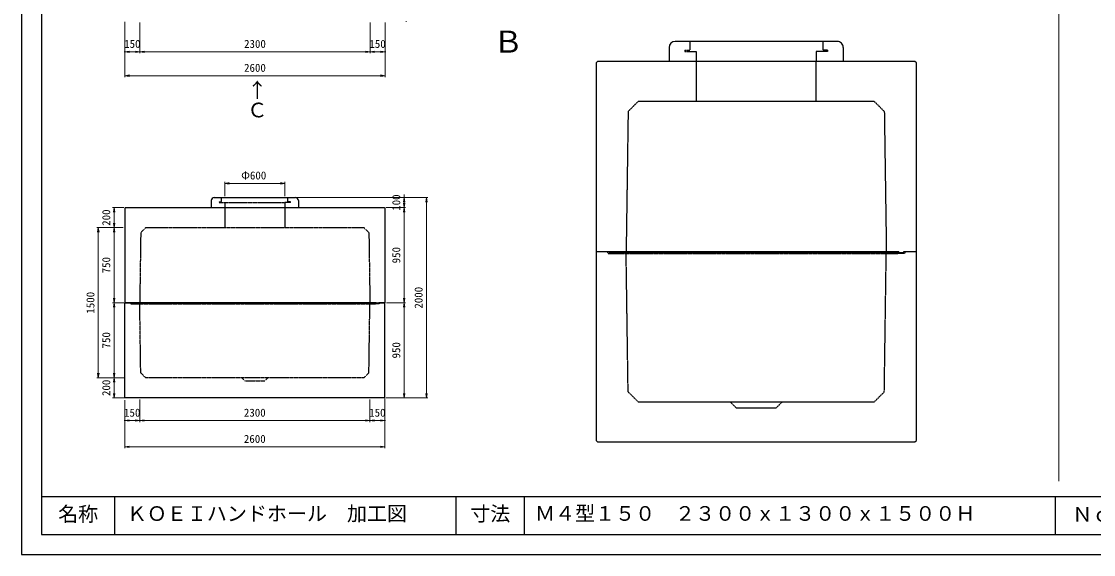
# Model space of a CAD drawing. Units: millimetres, scale not verified. Extents: x -420 to 421, y -297 to 297.
# Drawn here: x -420 to 115, y -297 to -31 of the extents above; entities that cross this region are included whole.
import ezdxf
from ezdxf.enums import TextEntityAlignment as Align

# ---------------------------------------------------------------- set-up
doc = ezdxf.new("R2010")
doc.units = ezdxf.units.MM
doc.linetypes.add('DASHED', pattern=[7.5, 6, -1.5])
doc.linetypes.add('USER2', pattern=[4.7625, 3.175, -1.5875])
doc.layers.add('0-0', color=7, linetype='Continuous')
for name, color, linetype, lineweight in [('0-1_0', 9, 'Continuous', 25), ('0-2_dims', 2, 'Continuous', 18), ('0-3_pen1実線', 4, 'Continuous', 13), ('0-4_pen2実線', 3, 'Continuous', 13), ('0-5_pen3実線', 7, 'Continuous', 25), ('0-6_pen4実線', 7, 'Continuous', 25), ('0-7_pen2破線', 3, 'USER2', 25)]:
    doc.layers.add(name, color=color, linetype=linetype, lineweight=lineweight)
doc.styles.add('ＭＳ ゴシック', font='')
doc.styles.get('ＭＳ ゴシック').set_extended_font_data('MS Gothic')

# ---------------------------------------------------------------- blocks, each defined once
blk = doc.blocks.new('部分図 1')
at = {"layer": '0-1_0'}
blk.add_lwpolyline([(0, 0), (16824, 0), (16824, 11878), (0, 11878)], close=True, dxfattribs=at)
at = {"layer": '0-2_dims', "color": 7}
for p, q in [((10365.96, 731.96), (10365.96, 9993)), ((1087.73, 2514.93), (1093.92, 2514.93)), ((3576.31, 2514.93), (3570.12, 2514.93))]:
    blk.add_line(p, q, dxfattribs=at)
at = {"layer": '0-2_dims'}
for p, q in [((1033.58, 5320.7), (1033.58, 5006)), ((1033.58, 5280), (1033.58, 4767)), ((1183.58, 5312), (1183.58, 5006)), ((1183.58, 5312), (1183.58, 5006)), ((3483.58, 5312), (3483.58, 5006)), ((3483.58, 5312), (3483.58, 5006)), ((3633.58, 5312), (3633.58, 5006)), ((3633.58, 5303.19), (3633.58, 4767)), ((3843.58, 5327), (3843.58, 5320.18)), ((1033.58, 5021), (1026.76, 5021)), ((1033.58, 5021), (1183.58, 5021)), ((1183.58, 5021), (3483.58, 5021)), ((1183.58, 5021), (1190.39, 5021)), ((3483.58, 5021), (3476.76, 5021)), ((3483.58, 5021), (3633.58, 5021)), ((3633.58, 5021), (3640.39, 5021)), ((1033.58, 4782), (3633.58, 4782)), ((2032.02, 3579.93), (2032.02, 3722)), ((2032.02, 3707), (2632.02, 3707)), ((2632.02, 3579.93), (2632.02, 3722)), ((2753.02, 3564.93), (3839.09, 3564.93)), ((2768.02, 3564.93), (4062.09, 3564.93)), ((3824.09, 3564.93), (3824.09, 3596.75)), ((3824.09, 3564.93), (3824.09, 3464.93)), ((4047.09, 3564.93), (4047.09, 1564.93)), ((1024.09, 3464.93), (911.09, 3464.93)), ((926.09, 3464.93), (926.09, 3264.93)), ((3639.95, 3464.93), (3839.09, 3464.93)), ((3639.95, 3464.93), (3839.09, 3464.93)), ((3824.09, 3464.93), (3824.09, 3433.11)), ((3824.09, 3464.93), (3824.09, 2514.93)), ((1017.02, 3264.93), (753.09, 3264.93)), ((768.09, 3264.93), (768.09, 1764.93)), ((1017.02, 3264.93), (911.09, 3264.93)), ((1017.02, 3264.93), (911.09, 3264.93)), ((926.09, 3264.93), (926.09, 2514.93)), ((1024.09, 2514.93), (911.09, 2514.93)), ((1024.09, 2514.93), (911.09, 2514.93)), ((926.09, 2514.93), (926.09, 1764.93)), ((3647.02, 2514.93), (3839.09, 2514.93)), ((3647.02, 2514.93), (3839.09, 2514.93)), ((3824.09, 2514.93), (3824.09, 1564.93)), ((1017.02, 1764.93), (753.09, 1764.93)), ((1024.09, 1764.93), (911.09, 1764.93)), ((1024.09, 1764.93), (911.09, 1764.93)), ((926.09, 1764.93), (926.09, 1564.93)), ((1065.09, 1564.93), (911.09, 1564.93)), ((1032.02, 1542.86), (1032.02, 1323)), ((1032.02, 1527.86), (1032.02, 1061)), ((1182.16, 1549.93), (1182.16, 1323)), ((1182.16, 1534.93), (1182.16, 1323)), ((3481.67, 1549.93), (3481.67, 1323)), ((3481.7, 1534.93), (3481.7, 1323)), ((3632.02, 1557), (3632.02, 1323)), ((3632.02, 1519.93), (3632.02, 1061)), ((3639.95, 1564.93), (3839.09, 1564.93)), ((3654.95, 1564.93), (4062.09, 1564.93)), ((1032.02, 1338), (1025.27, 1338)), ((1032.02, 1338), (1182.16, 1338)), ((1182.16, 1338), (1188.91, 1338)), ((1182.16, 1338), (3481.67, 1338)), ((3481.7, 1338), (3475.04, 1338)), ((3481.7, 1338), (3632.02, 1338)), ((3632.02, 1338), (3638.68, 1338)), ((1032.02, 1076), (3632.02, 1076))]:
    blk.add_line(p, q, dxfattribs=at)
for points in [[(1078.58, 5028.5), (1033.58, 5021), (1078.58, 5013.5)], [(1138.58, 5013.5), (1183.58, 5021), (1138.58, 5028.5)], [(1228.58, 5028.5), (1183.58, 5021), (1228.58, 5013.5)], [(3438.58, 5013.5), (3483.58, 5021), (3438.58, 5028.5)], [(3528.58, 5028.5), (3483.58, 5021), (3528.58, 5013.5)], [(3588.58, 5013.5), (3633.58, 5021), (3588.58, 5028.5)], [(1078.58, 4789.5), (1033.58, 4782), (1078.58, 4774.5)], [(3588.58, 4774.5), (3633.58, 4782), (3588.58, 4789.5)], [(2077.02, 3714.5), (2032.02, 3707), (2077.02, 3699.5)], [(2587.02, 3699.5), (2632.02, 3707), (2587.02, 3714.5)], [(3831.59, 3519.93), (3824.09, 3564.93), (3816.59, 3519.93)], [(4054.59, 3519.93), (4047.09, 3564.93), (4039.59, 3519.93)], [(933.59, 3419.93), (926.09, 3464.93), (918.59, 3419.93)], [(3816.59, 3509.93), (3824.09, 3464.93), (3831.59, 3509.93)], [(3831.59, 3419.93), (3824.09, 3464.93), (3816.59, 3419.93)], [(775.59, 3219.93), (768.09, 3264.93), (760.59, 3219.93)], [(918.59, 3309.93), (926.09, 3264.93), (933.59, 3309.93)], [(933.59, 3219.93), (926.09, 3264.93), (918.59, 3219.93)], [(918.59, 2559.93), (926.09, 2514.93), (933.59, 2559.93)], [(933.59, 2469.93), (926.09, 2514.93), (918.59, 2469.93)], [(3816.59, 2559.93), (3824.09, 2514.93), (3831.59, 2559.93)], [(3831.59, 2469.93), (3824.09, 2514.93), (3816.59, 2469.93)], [(760.59, 1809.93), (768.09, 1764.93), (775.59, 1809.93)], [(918.59, 1809.93), (926.09, 1764.93), (933.59, 1809.93)], [(933.59, 1719.93), (926.09, 1764.93), (918.59, 1719.93)], [(918.59, 1609.93), (926.09, 1564.93), (933.59, 1609.93)], [(3816.59, 1609.93), (3824.09, 1564.93), (3831.59, 1609.93)], [(4039.59, 1609.93), (4047.09, 1564.93), (4054.59, 1609.93)], [(1077.02, 1345.5), (1032.02, 1338), (1077.02, 1330.5)], [(1137.16, 1330.5), (1182.16, 1338), (1137.16, 1345.5)], [(1227.16, 1345.5), (1182.16, 1338), (1227.16, 1330.5)], [(3436.67, 1330.5), (3481.67, 1338), (3436.67, 1345.5)], [(3526.7, 1345.5), (3481.7, 1338), (3526.7, 1330.5)], [(3587.02, 1330.5), (3632.02, 1338), (3587.02, 1345.5)], [(1077.02, 1083.5), (1032.02, 1076), (1077.02, 1068.5)], [(3587.02, 1068.5), (3632.02, 1076), (3587.02, 1083.5)]]:
    blk.add_lwpolyline(points, dxfattribs=at)
at = {"layer": '0-3_pen1実線'}
blk.add_line((2632.02, 3511.95), (2635, 3514.93), dxfattribs=at)
at = {"layer": '0-4_pen2実線'}
blk.add_line((2688.02, 3520.93), (2688.02, 3514.93), dxfattribs=at)
at = {"layer": '0-5_pen3実線'}
for p, q in [((6472.13, 5065.1), (6472.13, 4925.1)), ((8152.13, 5125.1), (6532.13, 5125.1)), ((8212.13, 5065.1), (8212.13, 4925.1)), ((5742.09, 4910.86), (5756.23, 4925)), ((5742.09, 4910.86), (5742.09, 3025)), ((8927.95, 4925), (5756.23, 4925)), ((8212.13, 4925.1), (6472.13, 4925.1)), ((8942.09, 4910.86), (8927.95, 4925)), ((8942.09, 3025), (8942.09, 4910.86)), ((1927.02, 3564.93), (2737.02, 3564.93)), ((1032.02, 3457.86), (1039.09, 3464.93)), ((1032.02, 3457.86), (1032.02, 2514.93)), ((1039.09, 3464.93), (3624.95, 3464.93)), ((1897.02, 3534.93), (1897.02, 3464.93)), ((1897.02, 3464.93), (2767.02, 3464.93)), ((2767.02, 3534.93), (2767.02, 3464.93)), ((3632.02, 3457.86), (3624.95, 3464.93)), ((3632.02, 3457.86), (3632.02, 2514.93)), ((3632.03, 3251.93), (3632.03, 3152.93)), ((5742.09, 3025), (8766.09, 3025)), ((5742.09, 3025), (8752.09, 3025)), ((5742.09, 3025), (5742.09, 1139.14)), ((5866.09, 3025), (5872.09, 3013)), ((5872.09, 3013), (8772.09, 3013)), ((8642.09, 3055), (8642.04, 3025)), ((8818.09, 3025), (8812.09, 3013)), ((8818.09, 3025), (8942.09, 3025)), ((8832.09, 3025), (8942.09, 3025)), ((8942.09, 1139.14), (8942.09, 3025)), ((3544.02, 2514.93), (1032.02, 2514.93)), ((1032.02, 2514.93), (3537.02, 2514.93)), ((1032.02, 1572), (1032.02, 2514.93)), ((1094.02, 2514.93), (1097.02, 2508.93)), ((1097.02, 2508.93), (3547.02, 2508.93)), ((3542.02, 2504.93), (3537.02, 2514.93)), ((3572.02, 2504.93), (3542.02, 2504.93)), ((3547.02, 2508.93), (3544.02, 2514.93)), ((3567.02, 2508.93), (3547.02, 2508.93)), ((3570.02, 2514.93), (3567.02, 2508.93)), ((3632.02, 2514.93), (3570.02, 2514.93)), ((3577.02, 2514.93), (3572.02, 2504.93)), ((3577.02, 2514.93), (3632.02, 2514.93)), ((3632.02, 1572), (3632.02, 2514.93)), ((1032.02, 1777.93), (1032.02, 1876.93)), ((1032.02, 1572), (1039.09, 1564.93)), ((3624.95, 1564.93), (1039.09, 1564.93)), ((3632.02, 1572), (3624.95, 1564.93)), ((5756.23, 1125), (5742.09, 1139.14)), ((5756.23, 1125), (8927.95, 1125)), ((8927.95, 1125), (8942.09, 1139.14)), ((931, 580), (931, 200)), ((5025, 580), (5025, 200))]:
    blk.add_line(p, q, dxfattribs=at)
at = {"layer": '0-5_pen3実線', "color": 3, "linetype": 'DASHED'}
for p, q in [((7942.09, 4525), (7942.09, 4925)), ((8522.09, 4525), (7342.09, 4525)), ((8522.09, 4525), (8622.09, 4425)), ((8622.09, 4425), (8642.09, 3055)), ((8622.09, 1625), (8641.67, 3025)), ((8522.09, 1525), (8622.09, 1625)), ((7342.09, 1525), (8522.09, 1525)), ((7602.09, 1525), (7542.09, 1465)), ((7342.09, 1465), (7542.09, 1465))]:
    blk.add_line(p, q, dxfattribs=at)
at = {"layer": '0-5_pen3実線'}
for points in [[(8832.09, 3025), (8822.09, 3005), (8762.09, 3005), (8752.09, 3025)], [(8812.09, 3013), (8772.09, 3013), (8766.09, 3025)]]:
    blk.add_lwpolyline(points, dxfattribs=at)
for centre, radius, start, end in [((6532.13, 5065.1), 60, 90, 180), ((8152.13, 5065.1), 60, 359.99994, 90), ((1927.02, 3534.93), 30, 90, 180), ((2737.02, 3534.93), 30, 0, 90)]:
    blk.add_arc(centre, radius, start, end, dxfattribs=at)
at = {"layer": '0-6_pen4実線'}
for p, q in [((200, 580), (16610, 580)), ((4340.3, 580), (4340.3, 200)), ((10328, 580), (10328, 200))]:
    blk.add_line(p, q, dxfattribs=at)
blk.add_lwpolyline([(200, 200), (16610, 200), (16610, 11452), (200, 11452)], close=True, dxfattribs=at)
at = {"layer": '0-7_pen2破線'}
for p, q in [((6630.13, 5037.1), (6678.13, 5037.1)), ((6630.13, 5037.1), (6630.13, 5025.1)), ((6678.13, 5125.1), (6678.13, 5037.1)), ((8006.13, 5125.1), (8006.13, 5037.1)), ((8054.13, 5037.1), (8006.13, 5037.1)), ((8054.13, 5037.1), (8054.13, 5025.1)), ((6630.13, 5025.1), (6742.13, 5025.1)), ((6742.13, 5025.1), (6742.13, 4925.1)), ((7942.13, 5025.1), (7942.13, 4925.1)), ((8054.13, 5025.1), (7942.13, 5025.1)), ((2000.02, 3520.93), (2000.02, 3564.93)), ((2658.02, 3564.93), (2658.02, 3520.93)), ((1976.02, 3520.93), (1976.02, 3514.93)), ((1976.02, 3520.93), (2000.02, 3520.93)), ((1976.02, 3514.93), (2629.04, 3514.93)), ((2032.02, 3514.93), (2032.02, 3464.93)), ((2032.02, 3464.93), (2032.02, 3264.93)), ((2632.02, 3514.93), (2632.02, 3464.93)), ((2688.02, 3514.93), (2632.02, 3514.93)), ((2632.02, 3464.93), (2632.02, 3264.93)), ((2688.02, 3520.93), (2664.02, 3520.93)), ((1192.02, 3214.93), (1182.02, 2514.93)), ((1242.02, 3264.93), (1192.02, 3214.93)), ((1242.02, 3264.93), (2332.02, 3264.93)), ((2332.02, 3264.93), (3422.02, 3264.93)), ((3422.02, 3264.93), (3472.02, 3214.93)), ((3472.03, 3214.93), (3482.03, 2514.93)), ((5852.09, 3025), (5862.09, 3005)), ((5862.09, 3005), (8762.09, 3005)), ((1087.02, 2514.93), (1092.02, 2504.93)), ((1092.02, 2504.93), (3542.02, 2504.93)), ((1192.02, 1814.93), (1182.02, 2514.93)), ((2202.02, 1764.93), (2232.02, 1734.93)), ((2232.02, 1734.93), (2332.02, 1734.93)), ((3422.02, 1764.93), (2332.02, 1764.93)), ((2332.02, 1734.93), (2432.02, 1734.93)), ((2462.02, 1764.93), (2432.02, 1734.93))]:
    blk.add_line(p, q, dxfattribs=at)
at = {"layer": '0-7_pen2破線', "linetype": 'DASHED'}
for p, q in [((6742.09, 4925), (6742.09, 4525)), ((7342.09, 4525), (6162.09, 4525)), ((6062.09, 1625), (6042.09, 3025)), ((6162.09, 1525), (6062.09, 1625)), ((6162.09, 1525), (7342.09, 1525))]:
    blk.add_line(p, q, dxfattribs=at)
for points in [[(6162.09, 4525), (6062.09, 4425), (6042.09, 3025)], [(7082.09, 1525), (7142.09, 1465), (7342.09, 1465)]]:
    blk.add_lwpolyline(points, dxfattribs=at)
at = {"layer": '0-7_pen2破線'}
for points in [[(3422.02, 1764.93), (3472.02, 1814.93), (3481.81, 2514.93)], [(2332.02, 1764.93), (1242.02, 1764.93), (1192.02, 1814.93)]]:
    blk.add_lwpolyline(points, dxfattribs=at)
at = {"layer": '0-2_dims', "color": 7, "style": 'ＭＳ ゴシック'}
for s, height, p in [('Ｂ', 219.9, (4714.05, 4946.4)), ('150', 79.98, (1026.76, 5036)), ('2300', 79.98, (2224.48, 5036)), ('150', 79.98, (3476.76, 5036)), ('2600', 79.98, (2224.48, 4797)), ('Φ600', 79.98, (2195.66, 3722)), ('150', 79.98, (1025.27, 1353)), ('2300', 79.98, (2222.83, 1353)), ('150', 79.98, (3475.04, 1353)), ('2600', 79.98, (2222.93, 1091))]:
    blk.add_text(s, height=height, dxfattribs=at).set_placement(p, align=Align.BOTTOM_LEFT)
for s, p in [('100', (3809.09, 3433.11)), ('200', (911.09, 3283.11)), ('950', (3809.09, 2908.11)), ('750', (911.09, 2808.11)), ('1500', (753.09, 2405.84)), ('2000', (4032.09, 2455.84)), ('750', (911.09, 2058.11)), ('950', (3809.09, 1958.11)), ('200', (911.09, 1583.11))]:
    blk.add_text(s, height=79.98, rotation=90, dxfattribs=at).set_placement(p, align=Align.BOTTOM_LEFT)
at = {"layer": '0-5_pen3実線', "style": 'ＭＳ ゴシック'}
for s, p in [('↑', (2256.49, 4522)), ('Ｃ', (2256.49, 4322)), ('名称', (366, 287)), ('ＫＯＥＩハンドホール\u3000加工図', (1053, 292)), ('寸法', (4484.2, 291)), ('Ｍ４型１５０\u3000２３００ｘ１３００ｘ１５００Ｈ', (5132, 293)), ('Ｎｏ.', (10500.7, 284.33))]:
    blk.add_text(s, height=146.6, dxfattribs=at).set_placement(p, align=Align.BOTTOM_LEFT)

msp = doc.modelspace()

# ---------------------------------------------------------------- block references
at = {"layer": '0-0', "xscale": 0.05, "yscale": 0.05}
msp.add_blockref('部分図 1', (-420.5, -297), dxfattribs=at)

doc.saveas('drawing.dxf')
